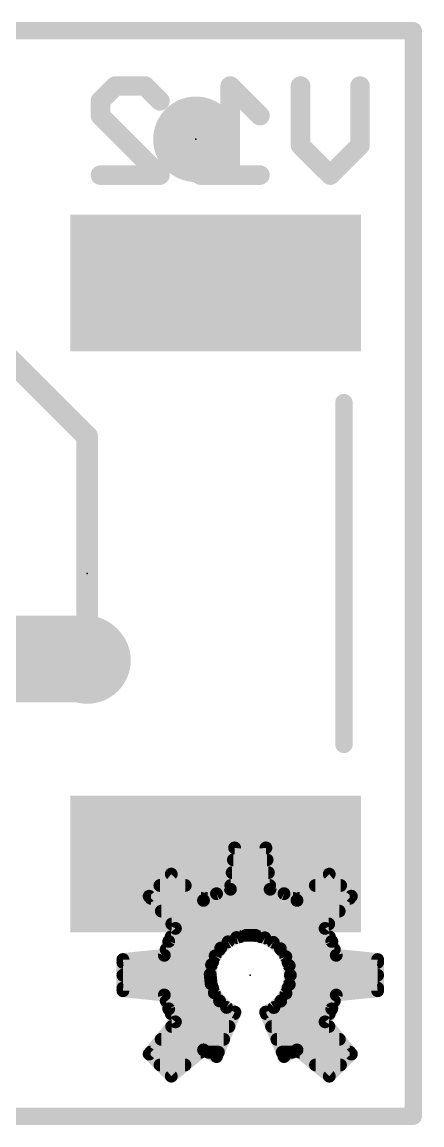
# Model space of a CAD drawing. Extents: x -0.1 to 26.8, y -8.9 to 12.8.
# Drawn here: x 22.1 to 26.77, y -0.1 to 12.8 of the extents above; entities that cross this region are included whole.
import ezdxf

# ---------------------------------------------------------------- set-up
doc = ezdxf.new("R2010")
doc.units = 0
for name, color, linetype in [('1', 12, 'CONTINUOUS'), ('16', 132, 'CONTINUOUS'), ('20', 53, 'CONTINUOUS'), ('21', 41, 'CONTINUOUS'), ('22', 40, 'CONTINUOUS'), ('23', 53, 'CONTINUOUS'), ('24', 53, 'CONTINUOUS')]:
    doc.layers.add(name, color=color, linetype=linetype)

# ---------------------------------------------------------------- blocks, each defined once
blk = doc.blocks.new('RECT')
blk.add_solid([(-0.5, -0.5), (0.5, -0.5), (-0.5, 0.5), (0.5, 0.5)])
blk = doc.blocks.new('PIE')
at = {"const_width": 0.5}
blk.add_lwpolyline([(0, -0.25, 1), (0, 0.25, 1), (0, -0.25)], format="xyb", dxfattribs=at)

msp = doc.modelspace()

# ---------------------------------------------------------------- linework, layer by layer
at = {"layer": '1'}
for points, const_width in [([(22.86, 7.9502), (20.8906, 9.9196)], 0.254), ([(22.86, 7.9502), (22.86, 5.334)], 0.254), ([(16.51, 5.35), (22.844, 5.35)], 1.016), ([(22.844, 5.35), (22.86, 5.334)], 1.016)]:
    msp.add_lwpolyline(points, dxfattribs=dict(at, const_width=const_width))
for points, const_width in [([(22.9235, 7.9502, 1), (22.7965, 7.9502)], 0.127), ([(22.8151, 7.9053, 1), (22.9049, 7.9951)], 0.127), ([(23.0236, 5.5296, 1), (22.6644, 5.1704)], 0.508), ([(22.844, 5.096, 1), (22.844, 5.604)], 0.508), ([(22.6804, 5.1544, 1), (23.0396, 5.5136)], 0.508), ([(22.7965, 5.334, 1), (22.9235, 5.334)], 0.127)]:
    msp.add_lwpolyline(points, format="xyb", dxfattribs=dict(at, const_width=const_width))
at = {"layer": '16'}
for points, const_width in [([(26.67, 12.7), (0, 12.7)], 0.2032), ([(26.67, 0), (26.67, 12.7)], 0.2032), ([(23.014, 11.8795), (23.1878, 12.0532)], 0.2286), ([(23.1878, 12.0532), (23.5352, 12.0532)], 0.2286), ([(23.5352, 12.0532), (23.7089, 11.8795)], 0.2286), ([(24.8783, 11.7058), (24.5309, 12.0532)], 0.2286), ([(24.5309, 12.0532), (24.5309, 11.0109)], 0.2286), ([(25.3528, 11.3583), (25.3528, 12.0532)], 0.2286), ([(26.0477, 12.0532), (26.0477, 11.3583)], 0.2286), ([(23.014, 11.7058), (23.014, 11.8795)], 0.2286), ([(23.7089, 11.0109), (23.014, 11.7058)], 0.2286), ([(25.7003, 11.0109), (25.3528, 11.3583)], 0.2286), ([(26.0477, 11.3583), (25.7003, 11.0109)], 0.2286), ([(23.014, 11.0109), (23.7089, 11.0109)], 0.2286), ([(24.8783, 11.0109), (24.1834, 11.0109)], 0.2286), ([(0, 0), (26.67, 0)], 0.2032)]:
    msp.add_lwpolyline(points, dxfattribs=dict(at, const_width=const_width))
for points, const_width in [([(26.7208, 12.7, 1), (26.6192, 12.7)], 0.1016), ([(26.67, 12.6492, 1), (26.67, 12.7508)], 0.1016), ([(23.1878, 12.1103, 1), (23.1878, 11.996)], 0.1143), ([(23.2282, 12.0128, 1), (23.1474, 12.0936)], 0.1143), ([(23.5756, 12.0936, 1), (23.4948, 12.0128)], 0.1143), ([(23.5352, 11.996, 1), (23.5352, 12.1103)], 0.1143), ([(24.5713, 12.0936, 1), (24.4905, 12.0128)], 0.1143), ([(24.588, 12.0532, 1), (24.4737, 12.0532)], 0.1143), ([(25.41, 12.0532, 1), (25.2957, 12.0532)], 0.1143), ([(26.1049, 12.0532, 1), (25.9906, 12.0532)], 0.1143), ([(22.9736, 11.9199, 1), (23.0545, 11.8391)], 0.1143), ([(23.0712, 11.8795, 1), (22.9569, 11.8795)], 0.1143), ([(23.6685, 11.8391, 1), (23.7493, 11.9199)], 0.1143), ([(23.0545, 11.7462, 1), (22.9736, 11.6653)], 0.1143), ([(22.9569, 11.7058, 1), (23.0712, 11.7058)], 0.1143), ([(24.8379, 11.6653, 1), (24.9187, 11.7462)], 0.1143), ([(25.3933, 11.3987, 1), (25.3124, 11.3179)], 0.1143), ([(25.2957, 11.3583, 1), (25.41, 11.3583)], 0.1143), ([(25.9906, 11.3583, 1), (26.1049, 11.3583)], 0.1143), ([(26.0881, 11.3179, 1), (26.0073, 11.3987)], 0.1143), ([(23.014, 11.0681, 1), (23.014, 10.9538)], 0.1143), ([(23.6685, 10.9705, 1), (23.7493, 11.0513)], 0.1143), ([(23.7089, 10.9538, 1), (23.7089, 11.0681)], 0.1143), ([(24.1834, 11.0681, 1), (24.1834, 10.9538)], 0.1143), ([(24.8783, 10.9538, 1), (24.8783, 11.0681)], 0.1143), ([(25.6599, 11.0513, 1), (25.7407, 10.9705)], 0.1143), ([(25.6599, 10.9705, 1), (25.7407, 11.0513)], 0.1143), ([(24.4737, 11.0109, 1), (24.588, 11.0109)], 0.1143), ([(26.6192, 0, 1), (26.7208, 0)], 0.1016), ([(26.67, -0.0508, 1), (26.67, 0.0508)], 0.1016)]:
    msp.add_lwpolyline(points, format="xyb", dxfattribs=dict(at, const_width=const_width))
at = {"layer": '20', "const_width": 0.2032}
for points in [[(26.67, 12.7), (0, 12.7)], [(26.67, 0), (26.67, 12.7)], [(0, 0), (26.67, 0)]]:
    msp.add_lwpolyline(points, dxfattribs=at)
at = {"layer": '20', "const_width": 0.1016}
for points in [[(26.7208, 12.7, 1), (26.6192, 12.7)], [(26.67, 12.6492, 1), (26.67, 12.7508)], [(26.6192, 0, 1), (26.7208, 0)], [(26.67, -0.0508, 1), (26.67, 0.0508)]]:
    msp.add_lwpolyline(points, format="xyb", dxfattribs=at)
at = {"layer": '21', "const_width": 0.2032}
msp.add_lwpolyline([(25.86, 4.35), (25.86, 8.35)], dxfattribs=at)
at = {"layer": '21', "const_width": 0.1016}
for points in [[(25.9108, 8.35, 1), (25.8092, 8.35)], [(25.8092, 4.35, 1), (25.9108, 4.35)]]:
    msp.add_lwpolyline(points, format="xyb", dxfattribs=at)
at = {"layer": '22', "const_width": 0.15}
for points in [[(24.533, 2.6559), (24.5822, 3.1398)], [(24.5822, 3.1398), (24.9478, 3.1398)], [(24.9478, 3.1398), (24.997, 2.6559)], [(24.568, 3), (24.962, 3)], [(23.583, 2.5745), (23.8415, 2.833)], [(23.8415, 2.833), (24.2185, 2.5256)], [(24.5527, 2.85), (24.9773, 2.85)], [(25.3115, 2.5256), (25.6885, 2.833)], [(25.6885, 2.833), (25.947, 2.5745)], [(23.7085, 2.7), (24.0046, 2.7)], [(24.3703, 2.6038), (24.533, 2.6559)], [(24.5375, 2.7), (24.9925, 2.7)], [(24.997, 2.6559), (25.1597, 2.6038)], [(25.5254, 2.7), (25.8215, 2.7)], [(23.8904, 2.1975), (23.583, 2.5745)], [(23.603, 2.55), (24.1886, 2.55)], [(24.2185, 2.5256), (24.3703, 2.6038)], [(24.2659, 2.55), (25.2641, 2.55)], [(25.1597, 2.6038), (25.3115, 2.5256)], [(25.3414, 2.55), (25.927, 2.55)], [(25.947, 2.5745), (25.6396, 2.1975)], [(23.7253, 2.4), (25.8047, 2.4)], [(23.8476, 2.25), (25.6824, 2.25)], [(23.8122, 2.0457), (23.8904, 2.1975)], [(25.6396, 2.1975), (25.7178, 2.0457)], [(23.7601, 1.883), (23.8122, 2.0457)], [(23.8402, 2.1), (24.6418, 2.1)], [(24.5047, 2.0406), (24.4195, 1.9676)], [(24.6048, 2.0914), (24.5047, 2.0406)], [(24.714, 2.1168), (24.6048, 2.0914)], [(24.8262, 2.1156), (24.714, 2.1168)], [(24.9349, 2.0878), (24.8262, 2.1156)], [(24.8872, 2.1), (25.6898, 2.1)], [(25.0339, 2.0349), (24.9349, 2.0878)], [(25.1174, 1.96), (25.0339, 2.0349)], [(25.7178, 2.0457), (25.7699, 1.883)], [(23.2762, 1.8338), (23.7601, 1.883)], [(23.7816, 1.95), (24.4069, 1.95)], [(24.3542, 1.8764), (24.3123, 1.7723)], [(24.4195, 1.9676), (24.3542, 1.8764)], [(25.1808, 1.8674), (25.1174, 1.96)], [(25.1243, 1.95), (25.7484, 1.95)], [(25.2203, 1.7624), (25.1808, 1.8674)], [(25.7699, 1.883), (26.2538, 1.8338)], [(23.2762, 1.4682), (23.2762, 1.8338)], [(23.2762, 1.8), (24.3235, 1.8)], [(24.3123, 1.7723), (24.2965, 1.6612)], [(25.2062, 1.8), (26.2538, 1.8)], [(25.2338, 1.651), (25.2203, 1.7624)], [(26.2538, 1.8338), (26.2538, 1.4682)], [(23.2762, 1.65), (24.2976, 1.65)], [(24.2965, 1.6612), (24.3075, 1.5495)], [(25.2209, 1.5416), (25.2338, 1.651)], [(25.2337, 1.65), (26.2538, 1.65)], [(23.2762, 1.5), (24.3249, 1.5)], [(24.3075, 1.5495), (24.3447, 1.4437)], [(25.1827, 1.4382), (25.2209, 1.5416)], [(25.2055, 1.5), (26.2538, 1.5)], [(23.7601, 1.419), (23.2762, 1.4682)], [(23.8122, 1.2563), (23.7601, 1.419)], [(23.7822, 1.35), (24.4057, 1.35)], [(24.3447, 1.4437), (24.406, 1.3497)], [(24.406, 1.3497), (24.4878, 1.273)], [(25.0406, 1.2717), (25.1215, 1.3465)], [(25.1215, 1.3465), (25.1827, 1.4382)], [(25.1238, 1.35), (25.7478, 1.35)], [(25.7699, 1.419), (25.7178, 1.2563)], [(26.2538, 1.4682), (25.7699, 1.419)], [(23.8904, 1.1045), (23.8122, 1.2563)], [(24.5856, 1.2179), (24.3703, 0.6982)], [(24.4878, 1.273), (24.5856, 1.2179)], [(24.9444, 1.2179), (25.0406, 1.2717)], [(25.1597, 0.6982), (24.9444, 1.2179)], [(25.7178, 1.2563), (25.6396, 1.1045)], [(23.583, 0.7275), (23.8904, 1.1045)], [(23.8412, 1.2), (24.5782, 1.2)], [(24.9518, 1.2), (25.6888, 1.2)], [(25.6396, 1.1045), (25.947, 0.7275)], [(23.846, 1.05), (24.516, 1.05)], [(25.014, 1.05), (25.684, 1.05)], [(23.7237, 0.9), (24.4539, 0.9)], [(25.0761, 0.9), (25.8063, 0.9)], [(23.8415, 0.469), (23.583, 0.7275)], [(23.6013, 0.75), (24.1861, 0.75)], [(24.2185, 0.7764), (23.8415, 0.469)], [(24.3703, 0.6982), (24.2185, 0.7764)], [(24.2698, 0.75), (24.3918, 0.75)], [(25.1382, 0.75), (25.2603, 0.75)], [(25.3115, 0.7764), (25.1597, 0.6982)], [(25.6885, 0.469), (25.3115, 0.7764)], [(25.3439, 0.75), (25.9287, 0.75)], [(25.947, 0.7275), (25.6885, 0.469)], [(23.7105, 0.6), (24.0022, 0.6)], [(25.5278, 0.6), (25.8195, 0.6)]]:
    msp.add_lwpolyline(points, dxfattribs=at)
at = {"layer": '22', "const_width": 0.075}
for points in [[(24.5822, 3.1773, 1), (24.5822, 3.1023)], [(24.6195, 3.136, 1), (24.5449, 3.1436)], [(24.9851, 3.1436, 1), (24.9105, 3.136)], [(24.9478, 3.1023, 1), (24.9478, 3.1773)], [(24.568, 3.0375, 1), (24.568, 2.9625)], [(24.962, 2.9625, 1), (24.962, 3.0375)], [(23.8652, 2.8621, 1), (23.8178, 2.8039)], [(23.868, 2.8065, 1), (23.815, 2.8595)], [(24.5527, 2.8875, 1), (24.5527, 2.8125)], [(24.9773, 2.8125, 1), (24.9773, 2.8875)], [(25.715, 2.8595, 1), (25.662, 2.8065)], [(25.7122, 2.8039, 1), (25.6648, 2.8621)], [(23.7085, 2.7375, 1), (23.7085, 2.6625)], [(24.0046, 2.6625, 1), (24.0046, 2.7375)], [(24.5375, 2.7375, 1), (24.5375, 2.6625)], [(24.5444, 2.6202, 1), (24.5216, 2.6916)], [(25.0084, 2.6916, 1), (24.9856, 2.6202)], [(24.9925, 2.6625, 1), (24.9925, 2.7375)], [(25.5254, 2.7375, 1), (25.5254, 2.6625)], [(25.8215, 2.6625, 1), (25.8215, 2.7375)], [(23.6121, 2.5982, 1), (23.5539, 2.5508)], [(23.5565, 2.601, 1), (23.6095, 2.548)], [(23.603, 2.5875, 1), (23.603, 2.5125)], [(24.2013, 2.5589, 1), (24.2357, 2.4923)], [(24.1886, 2.5125, 1), (24.1886, 2.5875)], [(24.1948, 2.4965, 1), (24.2422, 2.5547)], [(24.2659, 2.5875, 1), (24.2659, 2.5125)], [(24.3589, 2.6395, 1), (24.3818, 2.5681)], [(24.3875, 2.5705, 1), (24.3532, 2.6372)], [(24.4957, 2.6597, 1), (24.5703, 2.6521)], [(24.9597, 2.6521, 1), (25.0343, 2.6597)], [(25.1768, 2.6372, 1), (25.1425, 2.5705)], [(25.1482, 2.5681, 1), (25.1711, 2.6395)], [(25.2641, 2.5125, 1), (25.2641, 2.5875)], [(25.2878, 2.5547, 1), (25.3352, 2.4965)], [(25.2943, 2.4923, 1), (25.3287, 2.5589)], [(25.3414, 2.5875, 1), (25.3414, 2.5125)], [(25.9761, 2.5508, 1), (25.9179, 2.5982)], [(25.9205, 2.548, 1), (25.9735, 2.601)], [(25.927, 2.5125, 1), (25.927, 2.5875)], [(23.7253, 2.4375, 1), (23.7253, 2.3625)], [(25.8047, 2.3625, 1), (25.8047, 2.4375)], [(23.8476, 2.2875, 1), (23.8476, 2.2125)], [(25.6824, 2.2125, 1), (25.6824, 2.2875)], [(23.9237, 2.1803, 1), (23.8571, 2.2147)], [(23.8613, 2.1738, 1), (23.9195, 2.2212)], [(25.6729, 2.2147, 1), (25.6063, 2.1803)], [(25.6105, 2.2212, 1), (25.6687, 2.1738)], [(23.7788, 2.0628, 1), (23.8455, 2.0285)], [(23.8479, 2.0342, 1), (23.7765, 2.0571)], [(23.8402, 2.1375, 1), (23.8402, 2.0625)], [(24.4877, 2.0741, 1), (24.5216, 2.0072)], [(24.5291, 2.0122, 1), (24.4803, 2.0691)], [(24.5962, 2.1279, 1), (24.6133, 2.0548)], [(24.6217, 2.0579, 1), (24.5878, 2.1248)], [(24.6418, 2.0625, 1), (24.6418, 2.1375)], [(24.7144, 2.1543, 1), (24.7136, 2.0793)], [(24.7225, 2.0803, 1), (24.7055, 2.1534)], [(24.8355, 2.1519, 1), (24.8169, 2.0793)], [(24.8258, 2.0781, 1), (24.8266, 2.1531)], [(24.8872, 2.1375, 1), (24.8872, 2.0625)], [(24.9526, 2.1208, 1), (24.9172, 2.0547)], [(24.9256, 2.0514, 1), (24.9442, 2.1241)], [(25.0589, 2.0628, 1), (25.0089, 2.007)], [(25.0162, 2.0018, 1), (25.0516, 2.068)], [(25.7535, 2.0571, 1), (25.6821, 2.0342)], [(25.6845, 2.0285, 1), (25.7512, 2.0628)], [(25.6898, 2.0625, 1), (25.6898, 2.1375)], [(23.7816, 1.9875, 1), (23.7816, 1.9125)], [(23.7639, 1.8457, 1), (23.7563, 1.9203)], [(24.3237, 1.8982, 1), (24.3846, 1.8545)], [(24.3889, 1.8624, 1), (24.3194, 1.8904)], [(24.3951, 1.996, 1), (24.4439, 1.9391)], [(24.45, 1.9457, 1), (24.389, 1.9894)], [(24.4069, 1.9125, 1), (24.4069, 1.9875)], [(25.1484, 1.9812, 1), (25.0865, 1.9388)], [(25.1243, 1.9875, 1), (25.1243, 1.9125)], [(25.0924, 1.9321, 1), (25.1425, 1.9879)], [(25.2159, 1.8806, 1), (25.1457, 1.8542)], [(25.7737, 1.9203, 1), (25.7661, 1.8457)], [(25.7484, 1.9125, 1), (25.7484, 1.9875)], [(23.3137, 1.8338, 1), (23.2387, 1.8338)], [(23.2724, 1.8711, 1), (23.28, 1.7965)], [(23.2762, 1.8375, 1), (23.2762, 1.7625)], [(23.7244, 1.8944, 1), (23.7958, 1.8716)], [(24.2775, 1.7862, 1), (24.3471, 1.7583)], [(24.3495, 1.767, 1), (24.2752, 1.7776)], [(24.3235, 1.7625, 1), (24.3235, 1.8375)], [(25.1499, 1.8462, 1), (25.2118, 1.8886)], [(25.2062, 1.8375, 1), (25.2062, 1.7625)], [(25.2576, 1.7669, 1), (25.1831, 1.7579)], [(25.1853, 1.7492, 1), (25.2554, 1.7756)], [(25.7342, 1.8716, 1), (25.8056, 1.8944)], [(26.2913, 1.8338, 1), (26.2163, 1.8338)], [(26.25, 1.7965, 1), (26.2576, 1.8711)], [(26.2538, 1.7625, 1), (26.2538, 1.8375)], [(23.2762, 1.6875, 1), (23.2762, 1.6125)], [(24.3338, 1.6648, 1), (24.2591, 1.6575)], [(24.2593, 1.6665, 1), (24.3336, 1.6559)], [(24.2976, 1.6125, 1), (24.2976, 1.6875)], [(25.2337, 1.6875, 1), (25.2337, 1.6125)], [(25.271, 1.6466, 1), (25.1966, 1.6554)], [(25.1966, 1.6465, 1), (25.271, 1.6555)], [(26.2538, 1.6125, 1), (26.2538, 1.6875)], [(23.2762, 1.5375, 1), (23.2762, 1.4625)], [(24.3428, 1.562, 1), (24.2721, 1.5371)], [(24.2701, 1.5458, 1), (24.3448, 1.5532)], [(24.3249, 1.4625, 1), (24.3249, 1.5375)], [(25.2055, 1.5375, 1), (25.2055, 1.4625)], [(25.1836, 1.546, 1), (25.2581, 1.5372)], [(25.256, 1.5286, 1), (25.1857, 1.5545)], [(26.2538, 1.4625, 1), (26.2538, 1.5375)], [(23.28, 1.5055, 1), (23.2724, 1.4309)], [(23.2387, 1.4682, 1), (23.3137, 1.4682)], [(23.7958, 1.4304, 1), (23.7244, 1.4076)], [(23.7822, 1.3875, 1), (23.7822, 1.3125)], [(23.7563, 1.3817, 1), (23.7639, 1.4563)], [(24.3761, 1.4641, 1), (24.3132, 1.4232)], [(24.3093, 1.4312, 1), (24.38, 1.4561)], [(24.4316, 1.377, 1), (24.3803, 1.3223)], [(24.4057, 1.3125, 1), (24.4057, 1.3875)], [(25.1238, 1.3875, 1), (25.1238, 1.3125)], [(25.1469, 1.319, 1), (25.096, 1.3741)], [(25.1475, 1.4511, 1), (25.2179, 1.4252)], [(25.2139, 1.4173, 1), (25.1515, 1.459)], [(25.7661, 1.4563, 1), (25.7737, 1.3817)], [(25.8056, 1.4076, 1), (25.7342, 1.4304)], [(25.7478, 1.3125, 1), (25.7478, 1.3875)], [(26.2163, 1.4682, 1), (26.2913, 1.4682)], [(26.2576, 1.4309, 1), (26.25, 1.5055)], [(23.8455, 1.2735, 1), (23.7788, 1.2392)], [(23.7765, 1.2449, 1), (23.8479, 1.2678)], [(24.3745, 1.3292, 1), (24.4374, 1.3702)], [(24.5062, 1.3056, 1), (24.4694, 1.2403)], [(24.4622, 1.2456, 1), (24.5135, 1.3003)], [(24.6202, 1.2035, 1), (24.551, 1.2323)], [(24.979, 1.2323, 1), (24.9098, 1.2035)], [(25.0151, 1.2993, 1), (25.066, 1.2442)], [(25.0589, 1.239, 1), (25.0222, 1.3045)], [(25.0903, 1.3674, 1), (25.1527, 1.3257)], [(25.6821, 1.2678, 1), (25.7535, 1.2449)], [(25.7512, 1.2392, 1), (25.6845, 1.2735)], [(23.8412, 1.2375, 1), (23.8412, 1.1625)], [(23.9195, 1.0808, 1), (23.8613, 1.1282)], [(24.5672, 1.1852, 1), (24.604, 1.2506)], [(24.5782, 1.1625, 1), (24.5782, 1.2375)], [(24.9261, 1.2506, 1), (24.9627, 1.1852)], [(24.9518, 1.2375, 1), (24.9518, 1.1625)], [(25.6687, 1.1282, 1), (25.6105, 1.0808)], [(25.6888, 1.1625, 1), (25.6888, 1.2375)], [(23.846, 1.0875, 1), (23.846, 1.0125)], [(23.8571, 1.0873, 1), (23.9237, 1.1217)], [(24.516, 1.0125, 1), (24.516, 1.0875)], [(25.014, 1.0875, 1), (25.014, 1.0125)], [(25.6063, 1.1217, 1), (25.6729, 1.0873)], [(25.684, 1.0125, 1), (25.684, 1.0875)], [(23.7237, 0.9375, 1), (23.7237, 0.8625)], [(24.4539, 0.8625, 1), (24.4539, 0.9375)], [(25.0761, 0.9375, 1), (25.0761, 0.8625)], [(25.8063, 0.8625, 1), (25.8063, 0.9375)], [(23.6095, 0.754, 1), (23.5565, 0.701)], [(23.5539, 0.7512, 1), (23.6121, 0.7038)], [(23.6013, 0.7875, 1), (23.6013, 0.7125)], [(24.2357, 0.8097, 1), (24.2013, 0.7431)], [(24.1861, 0.7125, 1), (24.1861, 0.7875)], [(24.2422, 0.7473, 1), (24.1948, 0.8055)], [(24.2698, 0.7875, 1), (24.2698, 0.7125)], [(24.3918, 0.7125, 1), (24.3918, 0.7875)], [(25.1382, 0.7875, 1), (25.1382, 0.7125)], [(25.2603, 0.7125, 1), (25.2603, 0.7875)], [(25.3352, 0.8055, 1), (25.2878, 0.7473)], [(25.3287, 0.7431, 1), (25.2943, 0.8097)], [(25.3439, 0.7875, 1), (25.3439, 0.7125)], [(25.9179, 0.7038, 1), (25.9761, 0.7512)], [(25.9735, 0.701, 1), (25.9205, 0.754)], [(25.9287, 0.7125, 1), (25.9287, 0.7875)], [(23.7105, 0.6375, 1), (23.7105, 0.5625)], [(24.0022, 0.5625, 1), (24.0022, 0.6375)], [(24.3357, 0.7126, 1), (24.4049, 0.6838)], [(24.3531, 0.6649, 1), (24.3875, 0.7315)], [(25.1425, 0.7315, 1), (25.1769, 0.6649)], [(25.1251, 0.6838, 1), (25.1943, 0.7126)], [(25.5278, 0.6375, 1), (25.5278, 0.5625)], [(25.8195, 0.5625, 1), (25.8195, 0.6375)], [(23.8178, 0.4981, 1), (23.8652, 0.4399)], [(23.815, 0.4425, 1), (23.868, 0.4955)], [(25.662, 0.4955, 1), (25.715, 0.4425)], [(25.6648, 0.4399, 1), (25.7122, 0.4981)]]:
    msp.add_lwpolyline(points, format="xyb", dxfattribs=at)
at = {"layer": '23'}
for p in [(24.13, 11.43), (22.86, 6.35)]:
    msp.add_point(p, dxfattribs=at)
at = {"layer": '24'}
msp.add_point((24.765, 1.651), dxfattribs=at)

# ---------------------------------------------------------------- block references
at = {"layer": '1'}
msp.add_blockref('PIE', (24.13, 11.43), dxfattribs=at)
at = {"layer": '1', "xscale": 3.4, "yscale": 1.6}
for p in [(24.36, 9.75), (24.36, 2.95)]:
    msp.add_blockref('RECT', p, dxfattribs=at)

doc.saveas('drawing.dxf')
